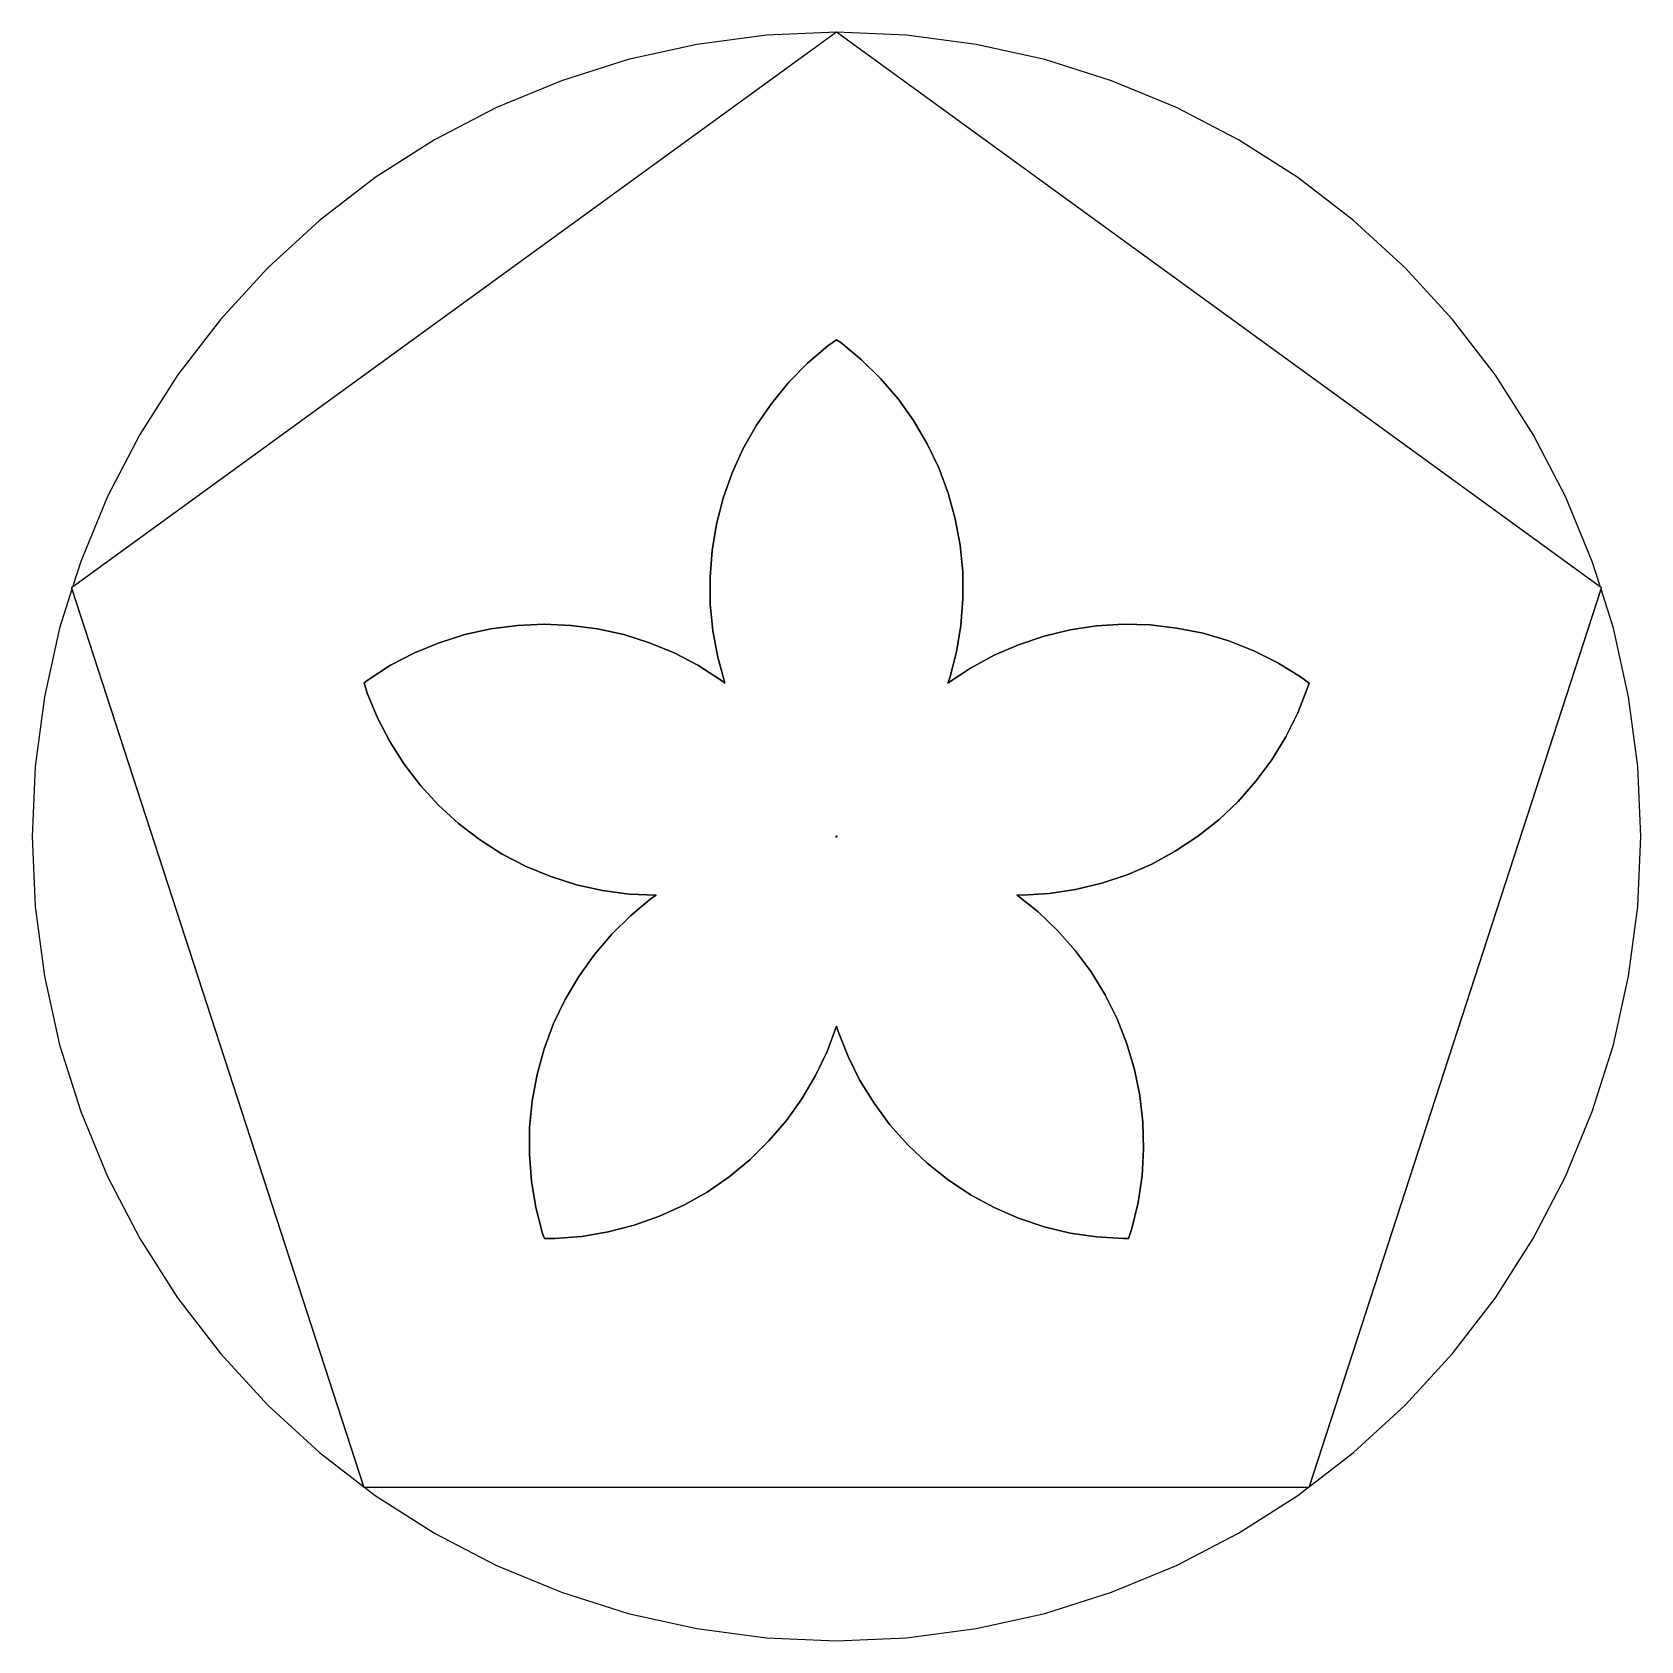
# Model space of a CAD drawing. Header units: metres. Extents: x -6 to 6, y -6 to 6.
import ezdxf

# ---------------------------------------------------------------- set-up
doc = ezdxf.new("R2010")
doc.units = ezdxf.units.M

msp = doc.modelspace()

# ---------------------------------------------------------------- linework, layer by layer
for p, q in [((0, 6, 2), (-5.706, 1.854, 2)), ((0, 6, 1), (-5.699, 1.86, 1)), ((0, 6), (-0.523, 5.977)), ((0, 6, 1), (-0.523, 5.977, 1)), ((0.523, 5.977), (0, 6)), ((5.699, 1.86, 1), (0, 6, 1)), ((0, 6, 1), (0, 6, 2)), ((5.706, 1.854, 2), (0, 6, 2)), ((0, 6), (0, 6, 1)), ((0.523, 5.977, 1), (0, 6, 1)), ((-1.042, 5.909), (-1.553, 5.796)), ((-1.042, 5.909, 1), (-1.553, 5.796, 1)), ((-0.523, 5.977), (-1.042, 5.909)), ((-0.523, 5.977, 1), (-1.042, 5.909, 1)), ((-1.042, 5.909), (-1.042, 5.909, 1)), ((-0.523, 5.977), (-0.523, 5.977, 1)), ((1.042, 5.909), (0.523, 5.977)), ((0.523, 5.977), (0.523, 5.977, 1)), ((1.042, 5.909, 1), (0.523, 5.977, 1)), ((1.553, 5.796), (1.042, 5.909)), ((1.042, 5.909), (1.042, 5.909, 1)), ((1.553, 5.796, 1), (1.042, 5.909, 1)), ((-1.553, 5.796), (-2.052, 5.638)), ((-1.553, 5.796, 1), (-2.052, 5.638, 1)), ((-1.553, 5.796), (-1.553, 5.796, 1)), ((2.052, 5.638), (1.553, 5.796)), ((1.553, 5.796), (1.553, 5.796, 1)), ((2.052, 5.638, 1), (1.553, 5.796, 1)), ((-2.052, 5.638), (-2.536, 5.438)), ((-2.052, 5.638, 1), (-2.536, 5.438, 1)), ((-2.052, 5.638), (-2.052, 5.638, 1)), ((2.536, 5.438), (2.052, 5.638)), ((2.052, 5.638), (2.052, 5.638, 1)), ((2.536, 5.438, 1), (2.052, 5.638, 1)), ((-2.536, 5.438), (-3, 5.196)), ((-2.536, 5.438, 1), (-3, 5.196, 1)), ((-2.536, 5.438), (-2.536, 5.438, 1)), ((3, 5.196), (2.536, 5.438)), ((2.536, 5.438), (2.536, 5.438, 1)), ((3, 5.196, 1), (2.536, 5.438, 1)), ((-3, 5.196), (-3.441, 4.915)), ((-3, 5.196, 1), (-3.441, 4.915, 1)), ((-3, 5.196), (-3, 5.196, 1)), ((3.441, 4.915), (3, 5.196)), ((3, 5.196), (3, 5.196, 1)), ((3.441, 4.915, 1), (3, 5.196, 1)), ((-3.441, 4.915), (-3.857, 4.596)), ((-3.441, 4.915, 1), (-3.857, 4.596, 1)), ((-3.441, 4.915), (-3.441, 4.915, 1)), ((3.857, 4.596), (3.441, 4.915)), ((3.441, 4.915), (3.441, 4.915, 1)), ((3.857, 4.596, 1), (3.441, 4.915, 1)), ((-3.857, 4.596), (-4.243, 4.243)), ((-3.857, 4.596, 1), (-4.243, 4.243, 1)), ((-3.857, 4.596), (-3.857, 4.596, 1)), ((4.243, 4.243), (3.857, 4.596)), ((3.857, 4.596), (3.857, 4.596, 1)), ((4.243, 4.243, 1), (3.857, 4.596, 1)), ((-4.243, 4.243), (-4.596, 3.857)), ((-4.243, 4.243, 1), (-4.596, 3.857, 1)), ((-4.243, 4.243), (-4.243, 4.243, 1)), ((4.596, 3.857), (4.243, 4.243)), ((4.243, 4.243), (4.243, 4.243, 1)), ((4.596, 3.857, 1), (4.243, 4.243, 1)), ((-4.596, 3.857), (-4.915, 3.441)), ((-4.596, 3.857, 1), (-4.915, 3.441, 1)), ((-4.596, 3.857), (-4.596, 3.857, 1)), ((4.915, 3.441), (4.596, 3.857)), ((4.596, 3.857), (4.596, 3.857, 1)), ((4.915, 3.441, 1), (4.596, 3.857, 1)), ((-0.216, 3.53, 2), (-0.064, 3.66, 2)), ((-0.064, 3.66, 3), (-0.216, 3.53, 3)), ((-0.064, 3.66, 2), (0.001, 3.706, 2)), ((0.001, 3.706, 3), (-0.064, 3.66, 3)), ((-0.064, 3.66, 2), (-0.064, 3.66, 3)), ((0.001, 3.706, 2), (0.032, 3.684, 2)), ((0.001, 3.706, 3), (0.001, 3.706, 2)), ((0.032, 3.684, 3), (0.001, 3.706, 3)), ((0.032, 3.684, 2), (0.186, 3.557, 2)), ((0.032, 3.684, 2), (0.032, 3.684, 3)), ((0.186, 3.557, 3), (0.032, 3.684, 3)), ((-0.356, 3.388, 2), (-0.216, 3.53, 2)), ((-0.216, 3.53, 3), (-0.356, 3.388, 3)), ((-0.216, 3.53, 2), (-0.216, 3.53, 3)), ((0.186, 3.557, 2), (0.329, 3.417, 2)), ((0.186, 3.557, 2), (0.186, 3.557, 3)), ((0.329, 3.417, 3), (0.186, 3.557, 3)), ((-4.915, 3.441), (-5.196, 3)), ((-4.915, 3.441, 1), (-5.196, 3, 1)), ((-4.915, 3.441), (-4.915, 3.441, 1)), ((-0.483, 3.233, 2), (-0.356, 3.388, 2)), ((-0.356, 3.388, 3), (-0.483, 3.233, 3)), ((-0.356, 3.388, 2), (-0.356, 3.388, 3)), ((0.329, 3.417, 2), (0.459, 3.265, 2)), ((0.329, 3.417, 2), (0.329, 3.417, 3)), ((0.459, 3.265, 3), (0.329, 3.417, 3)), ((5.196, 3), (4.915, 3.441)), ((4.915, 3.441), (4.915, 3.441, 1)), ((5.196, 3, 1), (4.915, 3.441, 1)), ((0.459, 3.265, 2), (0.575, 3.102, 2)), ((0.459, 3.265, 2), (0.459, 3.265, 3)), ((0.575, 3.102, 3), (0.459, 3.265, 3)), ((-0.596, 3.069, 2), (-0.483, 3.233, 2)), ((-0.483, 3.233, 3), (-0.596, 3.069, 3)), ((-0.483, 3.233, 2), (-0.483, 3.233, 3)), ((-0.695, 2.895, 2), (-0.596, 3.069, 2)), ((-0.596, 3.069, 3), (-0.695, 2.895, 3)), ((-0.596, 3.069, 2), (-0.596, 3.069, 3)), ((0.575, 3.102, 2), (0.676, 2.93, 2)), ((0.575, 3.102, 2), (0.575, 3.102, 3)), ((0.676, 2.93, 3), (0.575, 3.102, 3)), ((-5.196, 3), (-5.438, 2.536)), ((-5.196, 3, 1), (-5.438, 2.536, 1)), ((-5.196, 3), (-5.196, 3, 1)), ((-0.778, 2.713, 2), (-0.695, 2.895, 2)), ((-0.695, 2.895, 3), (-0.778, 2.713, 3)), ((-0.695, 2.895, 2), (-0.695, 2.895, 3)), ((0.676, 2.93, 2), (0.763, 2.75, 2)), ((0.676, 2.93, 2), (0.676, 2.93, 3)), ((0.763, 2.75, 3), (0.676, 2.93, 3)), ((5.438, 2.536), (5.196, 3)), ((5.196, 3), (5.196, 3, 1)), ((5.438, 2.536, 1), (5.196, 3, 1)), ((-0.845, 2.524, 2), (-0.778, 2.713, 2)), ((-0.778, 2.713, 3), (-0.845, 2.524, 3)), ((-0.778, 2.713, 2), (-0.778, 2.713, 3)), ((0.763, 2.75, 2), (0.833, 2.562, 2)), ((0.763, 2.75, 2), (0.763, 2.75, 3)), ((0.833, 2.562, 3), (0.763, 2.75, 3)), ((-5.438, 2.536), (-5.638, 2.052)), ((-5.438, 2.536, 1), (-5.638, 2.052, 1)), ((-5.438, 2.536), (-5.438, 2.536, 1)), ((-0.895, 2.331, 2), (-0.845, 2.524, 2)), ((-0.845, 2.524, 3), (-0.895, 2.331, 3)), ((-0.845, 2.524, 2), (-0.845, 2.524, 3)), ((0.833, 2.562, 2), (0.886, 2.37, 2)), ((0.833, 2.562, 2), (0.833, 2.562, 3)), ((0.886, 2.37, 3), (0.833, 2.562, 3)), ((5.638, 2.052), (5.438, 2.536)), ((5.438, 2.536), (5.438, 2.536, 1)), ((5.638, 2.052, 1), (5.438, 2.536, 1)), ((-0.928, 2.133, 2), (-0.895, 2.331, 2)), ((-0.895, 2.331, 3), (-0.928, 2.133, 3)), ((-0.895, 2.331, 2), (-0.895, 2.331, 3)), ((0.886, 2.37, 2), (0.922, 2.173, 2)), ((0.886, 2.37, 2), (0.886, 2.37, 3)), ((0.922, 2.173, 3), (0.886, 2.37, 3)), ((0.922, 2.173, 2), (0.942, 1.974, 2)), ((0.922, 2.173, 2), (0.922, 2.173, 3)), ((0.942, 1.974, 3), (0.922, 2.173, 3)), ((-5.638, 2.052), (-5.699, 1.86)), ((-5.638, 2.052, 1), (-5.699, 1.86, 1)), ((-5.638, 2.052), (-5.638, 2.052, 1)), ((-0.943, 1.934, 2), (-0.928, 2.133, 2)), ((-0.928, 2.133, 3), (-0.943, 1.934, 3)), ((-0.928, 2.133, 2), (-0.928, 2.133, 3)), ((5.699, 1.86), (5.638, 2.052)), ((5.638, 2.052), (5.638, 2.052, 1)), ((5.699, 1.86, 1), (5.638, 2.052, 1)), ((-0.942, 1.734, 2), (-0.943, 1.934, 2)), ((-0.943, 1.934, 2), (-0.943, 1.934, 3)), ((-0.943, 1.934, 3), (-0.942, 1.734, 3)), ((0.942, 1.974, 2), (0.943, 1.774, 2)), ((0.942, 1.974, 2), (0.942, 1.974, 3)), ((0.943, 1.774, 3), (0.942, 1.974, 3)), ((-5.703, 1.845), (-5.796, 1.553)), ((-5.703, 1.845, 1), (-5.796, 1.553, 1)), ((-5.699, 1.86), (-5.706, 1.854)), ((-5.706, 1.854), (-5.703, 1.845)), ((-5.706, 1.854, 2), (-3.527, -4.854, 2)), ((-5.706, 1.854), (-5.706, 1.854, 2)), ((-5.703, 1.845, 1), (-5.703, 1.845)), ((-5.703, 1.845, 1), (-3.529, -4.848, 1)), ((-5.699, 1.86), (-5.699, 1.86, 1)), ((3.527, -4.854, 2), (5.706, 1.854, 2)), ((3.529, -4.848, 1), (5.703, 1.845, 1)), ((5.706, 1.854), (5.699, 1.86)), ((5.699, 1.86, 1), (5.699, 1.86)), ((5.703, 1.845), (5.706, 1.854)), ((5.796, 1.553), (5.703, 1.845)), ((5.703, 1.845), (5.703, 1.845, 1)), ((5.796, 1.553, 1), (5.703, 1.845, 1)), ((5.706, 1.854), (5.706, 1.854, 2)), ((-0.922, 1.535, 2), (-0.942, 1.734, 2)), ((-0.942, 1.734, 2), (-0.942, 1.734, 3)), ((-0.942, 1.734, 3), (-0.922, 1.535, 3)), ((0.943, 1.774, 2), (0.928, 1.575, 2)), ((0.928, 1.575, 3), (0.943, 1.774, 3)), ((0.943, 1.774, 2), (0.943, 1.774, 3)), ((-2.578, 1.549, 2), (-2.379, 1.575, 2)), ((-2.379, 1.575, 3), (-2.578, 1.549, 3)), ((-2.379, 1.575, 2), (-2.18, 1.584, 2)), ((-2.18, 1.584, 3), (-2.379, 1.575, 3)), ((-2.379, 1.575, 2), (-2.379, 1.575, 3)), ((-2.18, 1.584, 2), (-1.98, 1.575, 2)), ((-2.18, 1.584, 2), (-2.18, 1.584, 3)), ((-1.98, 1.575, 3), (-2.18, 1.584, 3)), ((-1.98, 1.575, 2), (-1.782, 1.549, 2)), ((-1.98, 1.575, 2), (-1.98, 1.575, 3)), ((-1.782, 1.549, 3), (-1.98, 1.575, 3)), ((0.928, 1.575, 2), (0.895, 1.378, 2)), ((0.895, 1.378, 3), (0.928, 1.575, 3)), ((0.928, 1.575, 2), (0.928, 1.575, 3)), ((1.742, 1.541, 2), (1.94, 1.571, 2)), ((1.94, 1.571, 3), (1.742, 1.541, 3)), ((1.94, 1.571, 2), (2.14, 1.583, 2)), ((2.14, 1.583, 3), (1.94, 1.571, 3)), ((1.94, 1.571, 2), (1.94, 1.571, 3)), ((2.14, 1.583, 2), (2.339, 1.578, 2)), ((2.14, 1.583, 2), (2.14, 1.583, 3)), ((2.339, 1.578, 3), (2.14, 1.583, 3)), ((2.339, 1.578, 2), (2.538, 1.555, 2)), ((2.339, 1.578, 2), (2.339, 1.578, 3)), ((2.538, 1.555, 3), (2.339, 1.578, 3)), ((-5.796, 1.553), (-5.909, 1.042)), ((-5.796, 1.553, 1), (-5.909, 1.042, 1)), ((-5.796, 1.553), (-5.796, 1.553, 1)), ((-3.148, 1.369, 2), (-2.963, 1.445, 2)), ((-2.963, 1.445, 3), (-3.148, 1.369, 3)), ((-2.963, 1.445, 2), (-2.773, 1.506, 2)), ((-2.773, 1.506, 3), (-2.963, 1.445, 3)), ((-2.963, 1.445, 2), (-2.963, 1.445, 3)), ((-2.773, 1.506, 2), (-2.578, 1.549, 2)), ((-2.578, 1.549, 3), (-2.773, 1.506, 3)), ((-2.773, 1.506, 2), (-2.773, 1.506, 3)), ((-2.578, 1.549, 2), (-2.578, 1.549, 3)), ((-1.782, 1.549, 2), (-1.586, 1.506, 2)), ((-1.782, 1.549, 2), (-1.782, 1.549, 3)), ((-1.586, 1.506, 3), (-1.782, 1.549, 3)), ((-1.586, 1.506, 2), (-1.396, 1.445, 2)), ((-1.586, 1.506, 2), (-1.586, 1.506, 3)), ((-1.396, 1.445, 3), (-1.586, 1.506, 3)), ((-1.396, 1.445, 2), (-1.211, 1.369, 2)), ((-1.396, 1.445, 2), (-1.396, 1.445, 3)), ((-1.211, 1.369, 3), (-1.396, 1.445, 3)), ((-0.886, 1.339, 2), (-0.922, 1.535, 2)), ((-0.922, 1.535, 2), (-0.922, 1.535, 3)), ((-0.922, 1.535, 3), (-0.886, 1.339, 3)), ((1.358, 1.431, 2), (1.548, 1.495, 2)), ((1.548, 1.495, 3), (1.358, 1.431, 3)), ((1.548, 1.495, 2), (1.742, 1.541, 2)), ((1.742, 1.541, 3), (1.548, 1.495, 3)), ((1.548, 1.495, 2), (1.548, 1.495, 3)), ((1.742, 1.541, 2), (1.742, 1.541, 3)), ((2.538, 1.555, 2), (2.734, 1.516, 2)), ((2.538, 1.555, 2), (2.538, 1.555, 3)), ((2.734, 1.516, 3), (2.538, 1.555, 3)), ((2.734, 1.516, 2), (2.926, 1.459, 2)), ((2.734, 1.516, 2), (2.734, 1.516, 3)), ((2.926, 1.459, 3), (2.734, 1.516, 3)), ((2.926, 1.459, 2), (3.112, 1.385, 2)), ((2.926, 1.459, 2), (2.926, 1.459, 3)), ((3.112, 1.385, 3), (2.926, 1.459, 3)), ((5.909, 1.042), (5.796, 1.553)), ((5.796, 1.553), (5.796, 1.553, 1)), ((5.909, 1.042, 1), (5.796, 1.553, 1)), ((-3.326, 1.277, 2), (-3.148, 1.369, 2)), ((-3.148, 1.369, 3), (-3.326, 1.277, 3)), ((-3.148, 1.369, 2), (-3.148, 1.369, 3)), ((-1.211, 1.369, 2), (-1.034, 1.277, 2)), ((-1.211, 1.369, 2), (-1.211, 1.369, 3)), ((-1.034, 1.277, 3), (-1.211, 1.369, 3)), ((-0.833, 1.146, 2), (-0.886, 1.339, 2)), ((-0.886, 1.339, 2), (-0.886, 1.339, 3)), ((-0.886, 1.339, 3), (-0.833, 1.146, 3)), ((0.895, 1.378, 2), (0.845, 1.184, 2)), ((0.845, 1.184, 3), (0.895, 1.378, 3)), ((0.895, 1.378, 2), (0.895, 1.378, 3)), ((0.999, 1.256, 2), (1.175, 1.352, 2)), ((1.175, 1.352, 3), (0.999, 1.256, 3)), ((1.175, 1.352, 2), (1.358, 1.431, 2)), ((1.358, 1.431, 3), (1.175, 1.352, 3)), ((1.175, 1.352, 2), (1.175, 1.352, 3)), ((1.358, 1.431, 2), (1.358, 1.431, 3)), ((3.112, 1.385, 2), (3.291, 1.296, 2)), ((3.112, 1.385, 2), (3.112, 1.385, 3)), ((3.291, 1.296, 3), (3.112, 1.385, 3)), ((-3.494, 1.169, 2), (-3.326, 1.277, 2)), ((-3.326, 1.277, 3), (-3.494, 1.169, 3)), ((-3.326, 1.277, 2), (-3.326, 1.277, 3)), ((-1.034, 1.277, 2), (-0.865, 1.169, 2)), ((-1.034, 1.277, 2), (-1.034, 1.277, 3)), ((-0.865, 1.169, 3), (-1.034, 1.277, 3)), ((0.833, 1.146, 2), (0.999, 1.256, 2)), ((0.999, 1.256, 3), (0.833, 1.146, 3)), ((0.999, 1.256, 2), (0.999, 1.256, 3)), ((3.291, 1.296, 2), (3.461, 1.192, 2)), ((3.291, 1.296, 2), (3.291, 1.296, 3)), ((3.461, 1.192, 3), (3.291, 1.296, 3)), ((-3.524, 1.146, 2), (-3.494, 1.169, 2)), ((-3.494, 1.169, 3), (-3.524, 1.146, 3)), ((-3.501, 1.07, 2), (-3.524, 1.146, 2)), ((-3.524, 1.146, 3), (-3.524, 1.146, 2)), ((-3.524, 1.146, 3), (-3.501, 1.07, 3)), ((-3.494, 1.169, 2), (-3.494, 1.169, 3)), ((-0.865, 1.169, 2), (-0.832, 1.143, 2)), ((-0.865, 1.169, 2), (-0.865, 1.169, 3)), ((-0.832, 1.143, 3), (-0.865, 1.169, 3)), ((-0.832, 1.143, 2), (-0.833, 1.146, 2)), ((-0.833, 1.146, 2), (-0.833, 1.146, 3)), ((-0.833, 1.146, 3), (-0.832, 1.143, 3)), ((-0.832, 1.143, 2), (-0.832, 1.143, 3)), ((0.845, 1.184, 2), (0.83, 1.144, 2)), ((0.83, 1.144, 3), (0.845, 1.184, 3)), ((0.83, 1.144, 2), (0.833, 1.146, 2)), ((0.833, 1.146, 3), (0.83, 1.144, 3)), ((0.83, 1.144, 3), (0.83, 1.144, 2)), ((0.833, 1.146, 2), (0.833, 1.146, 3)), ((0.845, 1.184, 2), (0.845, 1.184, 3)), ((3.514, 1.108, 2), (3.441, 0.922, 2)), ((3.441, 0.922, 3), (3.514, 1.108, 3)), ((3.461, 1.192, 2), (3.525, 1.145, 2)), ((3.461, 1.192, 2), (3.461, 1.192, 3)), ((3.525, 1.145, 3), (3.461, 1.192, 3)), ((3.525, 1.145, 2), (3.514, 1.108, 2)), ((3.514, 1.108, 3), (3.525, 1.145, 3)), ((3.514, 1.108, 2), (3.514, 1.108, 3)), ((3.525, 1.145, 3), (3.525, 1.145, 2)), ((-5.909, 1.042), (-5.977, 0.523)), ((-5.909, 1.042, 1), (-5.977, 0.523, 1)), ((-5.909, 1.042), (-5.909, 1.042, 1)), ((-3.424, 0.886, 2), (-3.501, 1.07, 2)), ((-3.501, 1.07, 2), (-3.501, 1.07, 3)), ((-3.501, 1.07, 3), (-3.424, 0.886, 3)), ((5.977, 0.523), (5.909, 1.042)), ((5.909, 1.042), (5.909, 1.042, 1)), ((5.977, 0.523, 1), (5.909, 1.042, 1)), ((-3.332, 0.708, 2), (-3.424, 0.886, 2)), ((-3.424, 0.886, 2), (-3.424, 0.886, 3)), ((-3.424, 0.886, 3), (-3.332, 0.708, 3)), ((3.441, 0.922, 2), (3.352, 0.743, 2)), ((3.352, 0.743, 3), (3.441, 0.922, 3)), ((3.441, 0.922, 2), (3.441, 0.922, 3)), ((3.352, 0.743, 2), (3.247, 0.573, 2)), ((3.247, 0.573, 3), (3.352, 0.743, 3)), ((3.352, 0.743, 2), (3.352, 0.743, 3)), ((-3.224, 0.54, 2), (-3.332, 0.708, 2)), ((-3.332, 0.708, 2), (-3.332, 0.708, 3)), ((-3.332, 0.708, 3), (-3.224, 0.54, 3)), ((-5.977, 0.523), (-6, 0)), ((-5.977, 0.523, 1), (-6, 0, 1)), ((-5.977, 0.523), (-5.977, 0.523, 1)), ((-3.103, 0.381, 2), (-3.224, 0.54, 2)), ((-3.224, 0.54, 2), (-3.224, 0.54, 3)), ((-3.224, 0.54, 3), (-3.103, 0.381, 3)), ((3.247, 0.573, 2), (3.128, 0.412, 2)), ((3.128, 0.412, 3), (3.247, 0.573, 3)), ((3.247, 0.573, 2), (3.247, 0.573, 3)), ((6, 0), (5.977, 0.523)), ((5.977, 0.523), (5.977, 0.523, 1)), ((6, 0, 1), (5.977, 0.523, 1)), ((-2.968, 0.234, 2), (-3.103, 0.381, 2)), ((-3.103, 0.381, 2), (-3.103, 0.381, 3)), ((-3.103, 0.381, 3), (-2.968, 0.234, 3)), ((3.128, 0.412, 2), (2.996, 0.262, 2)), ((2.996, 0.262, 3), (3.128, 0.412, 3)), ((3.128, 0.412, 2), (3.128, 0.412, 3)), ((2.996, 0.262, 2), (2.851, 0.124, 2)), ((2.851, 0.124, 3), (2.996, 0.262, 3)), ((2.996, 0.262, 2), (2.996, 0.262, 3)), ((-2.82, 0.098, 2), (-2.968, 0.234, 2)), ((-2.968, 0.234, 2), (-2.968, 0.234, 3)), ((-2.968, 0.234, 3), (-2.82, 0.098, 3)), ((2.851, 0.124, 2), (2.694, 0, 2)), ((2.694, 0, 3), (2.851, 0.124, 3)), ((2.851, 0.124, 2), (2.851, 0.124, 3)), ((-6, 0), (-5.977, -0.523)), ((-6, 0), (-6, 0, 1)), ((-6, 0, 1), (-5.977, -0.523, 1)), ((-2.662, -0.023, 2), (-2.82, 0.098, 2)), ((-2.82, 0.098, 2), (-2.82, 0.098, 3)), ((-2.82, 0.098, 3), (-2.662, -0.023, 3)), ((-0.005, -0.002, 3), (-0.002, 0, 3)), ((-0.002, 0, 2), (-0.005, -0.002, 2)), ((-0.002, 0, 3), (-0.003, 0.004, 3)), ((-0.003, 0.004, 3), (-0.001, 0.002, 3)), ((-0.003, 0.004, 2), (-0.002, 0, 2)), ((-0.003, 0.004, 3), (-0.003, 0.004, 2)), ((-0.001, 0.002, 2), (-0.003, 0.004, 2)), ((-0.002, 0, 2), (-0.002, 0, 3)), ((-0.001, 0.002, 3), (0.003, 0.005, 3)), ((0.003, 0.005, 2), (-0.001, 0.002, 2)), ((-0.001, 0.002, 2), (-0.001, 0.002, 3)), ((0.003, 0.005, 3), (0.002, 0.001, 3)), ((0.002, 0.001, 2), (0.003, 0.005, 2)), ((0.002, 0.001, 3), (0.005, -0.001, 3)), ((0.002, 0.001, 2), (0.002, 0.001, 3)), ((0.005, -0.001, 2), (0.002, 0.001, 2)), ((0.003, 0.005, 2), (0.003, 0.005, 3)), ((5.977, -0.523), (6, 0)), ((5.977, -0.523, 1), (6, 0, 1)), ((6, 0), (6, 0, 1)), ((-2.493, -0.131, 2), (-2.662, -0.023, 2)), ((-2.662, -0.023, 2), (-2.662, -0.023, 3)), ((-2.662, -0.023, 3), (-2.493, -0.131, 3)), ((-0.001, -0.002, 3), (-0.005, -0.002, 3)), ((-0.005, -0.002, 2), (-0.001, -0.002, 2)), ((-0.005, -0.002, 2), (-0.005, -0.002, 3)), ((0, -0.005, 3), (-0.001, -0.002, 3)), ((-0.001, -0.002, 2), (-0.001, -0.002, 3)), ((-0.001, -0.002, 2), (0, -0.005, 2)), ((0.002, -0.001, 3), (0, -0.005, 3)), ((0, -0.005, 2), (0.002, -0.001, 2)), ((0, -0.005, 2), (0, -0.005, 3)), ((0.005, -0.001, 3), (0.002, -0.001, 3)), ((0.002, -0.001, 2), (0.005, -0.001, 2)), ((0.002, -0.001, 2), (0.002, -0.001, 3)), ((0.005, -0.001, 2), (0.005, -0.001, 3)), ((2.527, -0.11, 2), (2.352, -0.206, 2)), ((2.352, -0.206, 3), (2.527, -0.11, 3)), ((2.694, 0, 2), (2.527, -0.11, 2)), ((2.527, -0.11, 3), (2.694, 0, 3)), ((2.527, -0.11, 2), (2.527, -0.11, 3)), ((2.694, 0, 2), (2.694, 0, 3)), ((-2.316, -0.223, 2), (-2.493, -0.131, 2)), ((-2.493, -0.131, 2), (-2.493, -0.131, 3)), ((-2.493, -0.131, 3), (-2.316, -0.223, 3)), ((-2.131, -0.299, 2), (-2.316, -0.223, 2)), ((-2.316, -0.223, 2), (-2.316, -0.223, 3)), ((-2.316, -0.223, 3), (-2.131, -0.299, 3)), ((2.352, -0.206, 2), (2.168, -0.285, 2)), ((2.168, -0.285, 3), (2.352, -0.206, 3)), ((2.352, -0.206, 2), (2.352, -0.206, 3)), ((-1.94, -0.36, 2), (-2.131, -0.299, 2)), ((-2.131, -0.299, 2), (-2.131, -0.299, 3)), ((-2.131, -0.299, 3), (-1.94, -0.36, 3)), ((-1.745, -0.403, 2), (-1.94, -0.36, 2)), ((-1.94, -0.36, 2), (-1.94, -0.36, 3)), ((-1.94, -0.36, 3), (-1.745, -0.403, 3)), ((1.979, -0.349, 2), (1.784, -0.396, 2)), ((1.784, -0.396, 3), (1.979, -0.349, 3)), ((2.168, -0.285, 2), (1.979, -0.349, 2)), ((1.979, -0.349, 3), (2.168, -0.285, 3)), ((1.979, -0.349, 2), (1.979, -0.349, 3)), ((2.168, -0.285, 2), (2.168, -0.285, 3)), ((-1.547, -0.429, 2), (-1.745, -0.403, 2)), ((-1.745, -0.403, 2), (-1.745, -0.403, 3)), ((-1.745, -0.403, 3), (-1.547, -0.429, 3)), ((-1.347, -0.438, 2), (-1.547, -0.429, 2)), ((-1.547, -0.429, 2), (-1.547, -0.429, 3)), ((-1.547, -0.429, 3), (-1.347, -0.438, 3)), ((-1.534, -0.589, 2), (-1.379, -0.461, 2)), ((-1.379, -0.461, 3), (-1.534, -0.589, 3)), ((-1.379, -0.461, 2), (-1.344, -0.438, 2)), ((-1.344, -0.438, 3), (-1.379, -0.461, 3)), ((-1.379, -0.461, 2), (-1.379, -0.461, 3)), ((-1.344, -0.438, 2), (-1.347, -0.438, 2)), ((-1.347, -0.438, 2), (-1.347, -0.438, 3)), ((-1.347, -0.438, 3), (-1.344, -0.438, 3)), ((-1.344, -0.438, 3), (-1.344, -0.438, 2)), ((1.345, -0.436, 2), (1.347, -0.438, 2)), ((1.387, -0.437, 2), (1.345, -0.436, 2)), ((1.345, -0.436, 3), (1.345, -0.436, 2)), ((1.347, -0.438, 3), (1.345, -0.436, 3)), ((1.345, -0.436, 3), (1.387, -0.437, 3)), ((1.347, -0.438, 2), (1.504, -0.562, 2)), ((1.347, -0.438, 2), (1.347, -0.438, 3)), ((1.504, -0.562, 3), (1.347, -0.438, 3)), ((1.587, -0.425, 2), (1.387, -0.437, 2)), ((1.387, -0.437, 3), (1.587, -0.425, 3)), ((1.387, -0.437, 2), (1.387, -0.437, 3)), ((1.784, -0.396, 2), (1.587, -0.425, 2)), ((1.587, -0.425, 3), (1.784, -0.396, 3)), ((1.587, -0.425, 2), (1.587, -0.425, 3)), ((1.784, -0.396, 2), (1.784, -0.396, 3)), ((-5.977, -0.523), (-5.909, -1.042)), ((-5.977, -0.523), (-5.977, -0.523, 1)), ((-5.977, -0.523, 1), (-5.909, -1.042, 1)), ((-1.676, -0.729, 2), (-1.534, -0.589, 2)), ((-1.534, -0.589, 3), (-1.676, -0.729, 3)), ((-1.534, -0.589, 2), (-1.534, -0.589, 3)), ((1.504, -0.562, 2), (1.649, -0.7, 2)), ((1.504, -0.562, 2), (1.504, -0.562, 3)), ((1.649, -0.7, 3), (1.504, -0.562, 3)), ((5.909, -1.042), (5.977, -0.523)), ((5.909, -1.042, 1), (5.977, -0.523, 1)), ((5.977, -0.523), (5.977, -0.523, 1)), ((1.649, -0.7, 2), (1.781, -0.85, 2)), ((1.649, -0.7, 2), (1.649, -0.7, 3)), ((1.781, -0.85, 3), (1.649, -0.7, 3)), ((-1.806, -0.881, 2), (-1.676, -0.729, 2)), ((-1.676, -0.729, 3), (-1.806, -0.881, 3)), ((-1.676, -0.729, 2), (-1.676, -0.729, 3)), ((-1.922, -1.044, 2), (-1.806, -0.881, 2)), ((-1.806, -0.881, 3), (-1.922, -1.044, 3)), ((-1.806, -0.881, 2), (-1.806, -0.881, 3)), ((1.781, -0.85, 2), (1.9, -1.01, 2)), ((1.781, -0.85, 2), (1.781, -0.85, 3)), ((1.9, -1.01, 3), (1.781, -0.85, 3)), ((-5.909, -1.042), (-5.796, -1.553)), ((-5.909, -1.042), (-5.909, -1.042, 1)), ((-5.909, -1.042, 1), (-5.796, -1.553, 1)), ((-2.024, -1.216, 2), (-1.922, -1.044, 2)), ((-1.922, -1.044, 3), (-2.024, -1.216, 3)), ((-1.922, -1.044, 2), (-1.922, -1.044, 3)), ((1.9, -1.01, 2), (2.004, -1.181, 2)), ((1.9, -1.01, 2), (1.9, -1.01, 3)), ((2.004, -1.181, 3), (1.9, -1.01, 3)), ((5.796, -1.553), (5.909, -1.042)), ((5.796, -1.553, 1), (5.909, -1.042, 1)), ((5.909, -1.042), (5.909, -1.042, 1)), ((2.004, -1.181, 2), (2.094, -1.36, 2)), ((2.004, -1.181, 2), (2.004, -1.181, 3)), ((2.094, -1.36, 3), (2.004, -1.181, 3)), ((-2.11, -1.396, 2), (-2.024, -1.216, 2)), ((-2.024, -1.216, 3), (-2.11, -1.396, 3)), ((-2.024, -1.216, 2), (-2.024, -1.216, 3)), ((-2.18, -1.584, 2), (-2.11, -1.396, 2)), ((-2.11, -1.396, 3), (-2.18, -1.584, 3)), ((-2.11, -1.396, 2), (-2.11, -1.396, 3)), ((0, -1.416, 2), (-0.07, -1.604, 2)), ((-0.07, -1.604, 3), (0, -1.416, 3)), ((0.001, -1.414, 2), (0, -1.416, 2)), ((0, -1.416, 3), (0.001, -1.414, 3)), ((0, -1.416, 2), (0, -1.416, 3)), ((0.013, -1.454, 2), (0.001, -1.414, 2)), ((0.001, -1.414, 3), (0.013, -1.454, 3)), ((0.001, -1.414, 3), (0.001, -1.414, 2)), ((2.094, -1.36, 2), (2.167, -1.546, 2)), ((2.094, -1.36, 2), (2.094, -1.36, 3)), ((2.167, -1.546, 3), (2.094, -1.36, 3)), ((-5.796, -1.553), (-5.638, -2.052)), ((-5.796, -1.553), (-5.796, -1.553, 1)), ((-5.796, -1.553, 1), (-5.638, -2.052, 1)), ((0.086, -1.64, 2), (0.013, -1.454, 2)), ((0.013, -1.454, 2), (0.013, -1.454, 3)), ((0.013, -1.454, 3), (0.086, -1.64, 3)), ((2.167, -1.546, 2), (2.224, -1.737, 2)), ((2.167, -1.546, 2), (2.167, -1.546, 3)), ((2.224, -1.737, 3), (2.167, -1.546, 3)), ((5.638, -2.052), (5.796, -1.553)), ((5.638, -2.052, 1), (5.796, -1.553, 1)), ((5.796, -1.553), (5.796, -1.553, 1)), ((-2.233, -1.776, 2), (-2.18, -1.584, 2)), ((-2.18, -1.584, 3), (-2.233, -1.776, 3)), ((-2.18, -1.584, 2), (-2.18, -1.584, 3)), ((-0.07, -1.604, 2), (-0.156, -1.784, 2)), ((-0.156, -1.784, 3), (-0.07, -1.604, 3)), ((-0.07, -1.604, 2), (-0.07, -1.604, 3)), ((0.175, -1.819, 2), (0.086, -1.64, 2)), ((0.086, -1.64, 2), (0.086, -1.64, 3)), ((0.086, -1.64, 3), (0.175, -1.819, 3)), ((-2.269, -1.973, 2), (-2.233, -1.776, 2)), ((-2.233, -1.776, 3), (-2.269, -1.973, 3)), ((-2.233, -1.776, 2), (-2.233, -1.776, 3)), ((-0.156, -1.784, 2), (-0.258, -1.956, 2)), ((-0.258, -1.956, 3), (-0.156, -1.784, 3)), ((-0.156, -1.784, 2), (-0.156, -1.784, 3)), ((2.224, -1.737, 2), (2.264, -1.933, 2)), ((2.224, -1.737, 2), (2.224, -1.737, 3)), ((2.264, -1.933, 3), (2.224, -1.737, 3)), ((0.28, -1.99, 2), (0.175, -1.819, 2)), ((0.175, -1.819, 2), (0.175, -1.819, 3)), ((0.175, -1.819, 3), (0.28, -1.99, 3)), ((-2.289, -2.172, 2), (-2.269, -1.973, 2)), ((-2.269, -1.973, 3), (-2.289, -2.172, 3)), ((-2.269, -1.973, 2), (-2.269, -1.973, 3)), ((-0.258, -1.956, 2), (-0.374, -2.119, 2)), ((-0.374, -2.119, 3), (-0.258, -1.956, 3)), ((-0.258, -1.956, 2), (-0.258, -1.956, 3)), ((0.399, -2.15, 2), (0.28, -1.99, 2)), ((0.28, -1.99, 2), (0.28, -1.99, 3)), ((0.28, -1.99, 3), (0.399, -2.15, 3)), ((2.264, -1.933, 2), (2.286, -2.132, 2)), ((2.264, -1.933, 2), (2.264, -1.933, 3)), ((2.286, -2.132, 3), (2.264, -1.933, 3)), ((-5.638, -2.052), (-5.438, -2.536)), ((-5.638, -2.052), (-5.638, -2.052, 1)), ((-5.638, -2.052, 1), (-5.438, -2.536, 1)), ((-0.374, -2.119, 2), (-0.504, -2.271, 2)), ((-0.504, -2.271, 3), (-0.374, -2.119, 3)), ((-0.374, -2.119, 2), (-0.374, -2.119, 3)), ((0.531, -2.3, 2), (0.399, -2.15, 2)), ((0.399, -2.15, 2), (0.399, -2.15, 3)), ((0.399, -2.15, 3), (0.531, -2.3, 3)), ((2.286, -2.132, 2), (2.291, -2.332, 2)), ((2.286, -2.132, 2), (2.286, -2.132, 3)), ((2.291, -2.332, 3), (2.286, -2.132, 3)), ((5.438, -2.536), (5.638, -2.052)), ((5.438, -2.536, 1), (5.638, -2.052, 1)), ((5.638, -2.052), (5.638, -2.052, 1)), ((-2.29, -2.372, 2), (-2.289, -2.172, 2)), ((-2.289, -2.172, 3), (-2.29, -2.372, 3)), ((-2.289, -2.172, 2), (-2.289, -2.172, 3)), ((-0.504, -2.271, 2), (-0.646, -2.411, 2)), ((-0.646, -2.411, 3), (-0.504, -2.271, 3)), ((-0.504, -2.271, 2), (-0.504, -2.271, 3)), ((-2.275, -2.571, 2), (-2.29, -2.372, 2)), ((-2.29, -2.372, 2), (-2.29, -2.372, 3)), ((-2.29, -2.372, 3), (-2.275, -2.571, 3)), ((0.676, -2.438, 2), (0.531, -2.3, 2)), ((0.531, -2.3, 2), (0.531, -2.3, 3)), ((0.531, -2.3, 3), (0.676, -2.438, 3)), ((2.291, -2.332, 2), (2.279, -2.531, 2)), ((2.279, -2.531, 3), (2.291, -2.332, 3)), ((2.291, -2.332, 2), (2.291, -2.332, 3)), ((-0.646, -2.411, 2), (-0.8, -2.539, 2)), ((-0.8, -2.539, 3), (-0.646, -2.411, 3)), ((-0.646, -2.411, 2), (-0.646, -2.411, 3)), ((0.833, -2.562, 2), (0.676, -2.438, 2)), ((0.676, -2.438, 2), (0.676, -2.438, 3)), ((0.676, -2.438, 3), (0.833, -2.562, 3)), ((-5.438, -2.536), (-5.196, -3)), ((-5.438, -2.536), (-5.438, -2.536, 1)), ((-5.438, -2.536, 1), (-5.196, -3, 1)), ((-2.242, -2.768, 2), (-2.275, -2.571, 2)), ((-2.275, -2.571, 2), (-2.275, -2.571, 3)), ((-2.275, -2.571, 3), (-2.242, -2.768, 3)), ((-0.8, -2.539, 2), (-0.965, -2.652, 2)), ((-0.965, -2.652, 3), (-0.8, -2.539, 3)), ((-0.8, -2.539, 2), (-0.8, -2.539, 3)), ((0.999, -2.673, 2), (0.833, -2.562, 2)), ((0.833, -2.562, 2), (0.833, -2.562, 3)), ((0.833, -2.562, 3), (0.999, -2.673, 3)), ((2.279, -2.531, 2), (2.25, -2.729, 2)), ((2.25, -2.729, 3), (2.279, -2.531, 3)), ((2.279, -2.531, 2), (2.279, -2.531, 3)), ((5.196, -3), (5.438, -2.536)), ((5.196, -3, 1), (5.438, -2.536, 1)), ((5.438, -2.536), (5.438, -2.536, 1)), ((-1.139, -2.75, 2), (-1.321, -2.833, 2)), ((-1.321, -2.833, 3), (-1.139, -2.75, 3)), ((-0.965, -2.652, 2), (-1.139, -2.75, 2)), ((-1.139, -2.75, 3), (-0.965, -2.652, 3)), ((-1.139, -2.75, 2), (-1.139, -2.75, 3)), ((-0.965, -2.652, 2), (-0.965, -2.652, 3)), ((1.175, -2.768, 2), (0.999, -2.673, 2)), ((0.999, -2.673, 2), (0.999, -2.673, 3)), ((0.999, -2.673, 3), (1.175, -2.768, 3)), ((2.25, -2.729, 2), (2.203, -2.924, 2)), ((2.203, -2.924, 3), (2.25, -2.729, 3)), ((2.25, -2.729, 2), (2.25, -2.729, 3)), ((-2.192, -2.962, 2), (-2.242, -2.768, 2)), ((-2.242, -2.768, 2), (-2.242, -2.768, 3)), ((-2.242, -2.768, 3), (-2.192, -2.962, 3)), ((-1.321, -2.833, 2), (-1.51, -2.9, 2)), ((-1.51, -2.9, 3), (-1.321, -2.833, 3)), ((-1.321, -2.833, 2), (-1.321, -2.833, 3)), ((1.358, -2.848, 2), (1.175, -2.768, 2)), ((1.175, -2.768, 2), (1.175, -2.768, 3)), ((1.175, -2.768, 3), (1.358, -2.848, 3)), ((1.548, -2.911, 2), (1.358, -2.848, 2)), ((1.358, -2.848, 2), (1.358, -2.848, 3)), ((1.358, -2.848, 3), (1.548, -2.911, 3)), ((-5.196, -3), (-4.915, -3.441)), ((-5.196, -3), (-5.196, -3, 1)), ((-5.196, -3, 1), (-4.915, -3.441, 1)), ((-2.179, -2.998, 2), (-2.192, -2.962, 2)), ((-2.192, -2.962, 2), (-2.192, -2.962, 3)), ((-2.192, -2.962, 3), (-2.179, -2.998, 3)), ((-2.1, -2.999, 2), (-2.179, -2.998, 2)), ((-2.179, -2.998, 3), (-2.179, -2.998, 2)), ((-2.179, -2.998, 3), (-2.1, -2.999, 3)), ((-1.9, -2.983, 2), (-2.1, -2.999, 2)), ((-2.1, -2.999, 3), (-1.9, -2.983, 3)), ((-2.1, -2.999, 2), (-2.1, -2.999, 3)), ((-1.703, -2.95, 2), (-1.9, -2.983, 2)), ((-1.9, -2.983, 3), (-1.703, -2.95, 3)), ((-1.9, -2.983, 2), (-1.9, -2.983, 3)), ((-1.51, -2.9, 2), (-1.703, -2.95, 2)), ((-1.703, -2.95, 3), (-1.51, -2.9, 3)), ((-1.703, -2.95, 2), (-1.703, -2.95, 3)), ((-1.51, -2.9, 2), (-1.51, -2.9, 3)), ((1.742, -2.958, 2), (1.548, -2.911, 2)), ((1.548, -2.911, 2), (1.548, -2.911, 3)), ((1.548, -2.911, 3), (1.742, -2.958, 3)), ((1.94, -2.987, 2), (1.742, -2.958, 2)), ((1.742, -2.958, 2), (1.742, -2.958, 3)), ((1.742, -2.958, 3), (1.94, -2.987, 3)), ((2.14, -3, 2), (1.94, -2.987, 2)), ((1.94, -2.987, 2), (1.94, -2.987, 3)), ((1.94, -2.987, 3), (2.14, -3, 3)), ((2.178, -2.999, 2), (2.14, -3, 2)), ((2.14, -3, 3), (2.178, -2.999, 3)), ((2.14, -3, 2), (2.14, -3, 3)), ((2.203, -2.924, 2), (2.178, -2.999, 2)), ((2.178, -2.999, 3), (2.203, -2.924, 3)), ((2.178, -2.999, 3), (2.178, -2.999, 2)), ((2.203, -2.924, 2), (2.203, -2.924, 3)), ((4.915, -3.441), (5.196, -3)), ((4.915, -3.441, 1), (5.196, -3, 1)), ((5.196, -3), (5.196, -3, 1)), ((-4.915, -3.441), (-4.596, -3.857)), ((-4.915, -3.441), (-4.915, -3.441, 1)), ((-4.915, -3.441, 1), (-4.596, -3.857, 1)), ((4.596, -3.857), (4.915, -3.441)), ((4.596, -3.857, 1), (4.915, -3.441, 1)), ((4.915, -3.441), (4.915, -3.441, 1)), ((-4.596, -3.857), (-4.243, -4.243)), ((-4.596, -3.857), (-4.596, -3.857, 1)), ((-4.596, -3.857, 1), (-4.243, -4.243, 1)), ((4.243, -4.243), (4.596, -3.857)), ((4.243, -4.243, 1), (4.596, -3.857, 1)), ((4.596, -3.857), (4.596, -3.857, 1)), ((-4.243, -4.243), (-3.857, -4.596)), ((-4.243, -4.243), (-4.243, -4.243, 1)), ((-4.243, -4.243, 1), (-3.857, -4.596, 1)), ((3.857, -4.596), (4.243, -4.243)), ((3.857, -4.596, 1), (4.243, -4.243, 1)), ((4.243, -4.243), (4.243, -4.243, 1)), ((-3.857, -4.596), (-3.529, -4.848)), ((-3.857, -4.596, 1), (-3.529, -4.848, 1)), ((-3.857, -4.596), (-3.857, -4.596, 1)), ((3.529, -4.848), (3.857, -4.596)), ((3.529, -4.848, 1), (3.857, -4.596, 1)), ((3.857, -4.596), (3.857, -4.596, 1)), ((-3.529, -4.848), (-3.527, -4.854)), ((-3.529, -4.848), (-3.529, -4.848, 1)), ((-3.527, -4.854), (-3.521, -4.854)), ((-3.527, -4.854, 2), (3.527, -4.854, 2)), ((-3.527, -4.854), (-3.527, -4.854, 2)), ((-3.521, -4.854), (-3.441, -4.915)), ((-3.521, -4.854, 1), (-3.521, -4.854)), ((-3.521, -4.854, 1), (3.521, -4.854, 1)), ((-3.521, -4.854, 1), (-3.441, -4.915, 1)), ((-3.441, -4.915), (-3, -5.196)), ((-3.441, -4.915), (-3.441, -4.915, 1)), ((-3.441, -4.915, 1), (-3, -5.196, 1)), ((3, -5.196), (3.441, -4.915)), ((3, -5.196, 1), (3.441, -4.915, 1)), ((3.441, -4.915), (3.521, -4.854)), ((3.441, -4.915, 1), (3.521, -4.854, 1)), ((3.441, -4.915), (3.441, -4.915, 1)), ((3.521, -4.854), (3.527, -4.854)), ((3.521, -4.854), (3.521, -4.854, 1)), ((3.527, -4.854), (3.529, -4.848)), ((3.527, -4.854), (3.527, -4.854, 2)), ((3.529, -4.848, 1), (3.529, -4.848)), ((-3, -5.196), (-2.536, -5.438)), ((-3, -5.196), (-3, -5.196, 1)), ((-3, -5.196, 1), (-2.536, -5.438, 1)), ((2.536, -5.438), (3, -5.196)), ((2.536, -5.438, 1), (3, -5.196, 1)), ((3, -5.196), (3, -5.196, 1)), ((-2.536, -5.438), (-2.052, -5.638)), ((-2.536, -5.438), (-2.536, -5.438, 1)), ((-2.536, -5.438, 1), (-2.052, -5.638, 1)), ((2.052, -5.638), (2.536, -5.438)), ((2.052, -5.638, 1), (2.536, -5.438, 1)), ((2.536, -5.438), (2.536, -5.438, 1)), ((-2.052, -5.638), (-1.553, -5.796)), ((-2.052, -5.638), (-2.052, -5.638, 1)), ((-2.052, -5.638, 1), (-1.553, -5.796, 1)), ((1.553, -5.796), (2.052, -5.638)), ((1.553, -5.796, 1), (2.052, -5.638, 1)), ((2.052, -5.638), (2.052, -5.638, 1)), ((-1.553, -5.796), (-1.042, -5.909)), ((-1.553, -5.796), (-1.553, -5.796, 1)), ((-1.553, -5.796, 1), (-1.042, -5.909, 1)), ((1.042, -5.909), (1.553, -5.796)), ((1.042, -5.909, 1), (1.553, -5.796, 1)), ((1.553, -5.796), (1.553, -5.796, 1)), ((-1.042, -5.909), (-0.523, -5.977)), ((-1.042, -5.909), (-1.042, -5.909, 1)), ((-1.042, -5.909, 1), (-0.523, -5.977, 1)), ((-0.523, -5.977), (0, -6)), ((-0.523, -5.977), (-0.523, -5.977, 1)), ((-0.523, -5.977, 1), (0, -6, 1)), ((0, -6), (0.523, -5.977)), ((0, -6, 1), (0.523, -5.977, 1)), ((0, -6), (0, -6, 1)), ((0.523, -5.977), (1.042, -5.909)), ((0.523, -5.977, 1), (1.042, -5.909, 1)), ((0.523, -5.977), (0.523, -5.977, 1)), ((1.042, -5.909), (1.042, -5.909, 1))]:
    msp.add_line(p, q)

doc.saveas('drawing.dxf')
